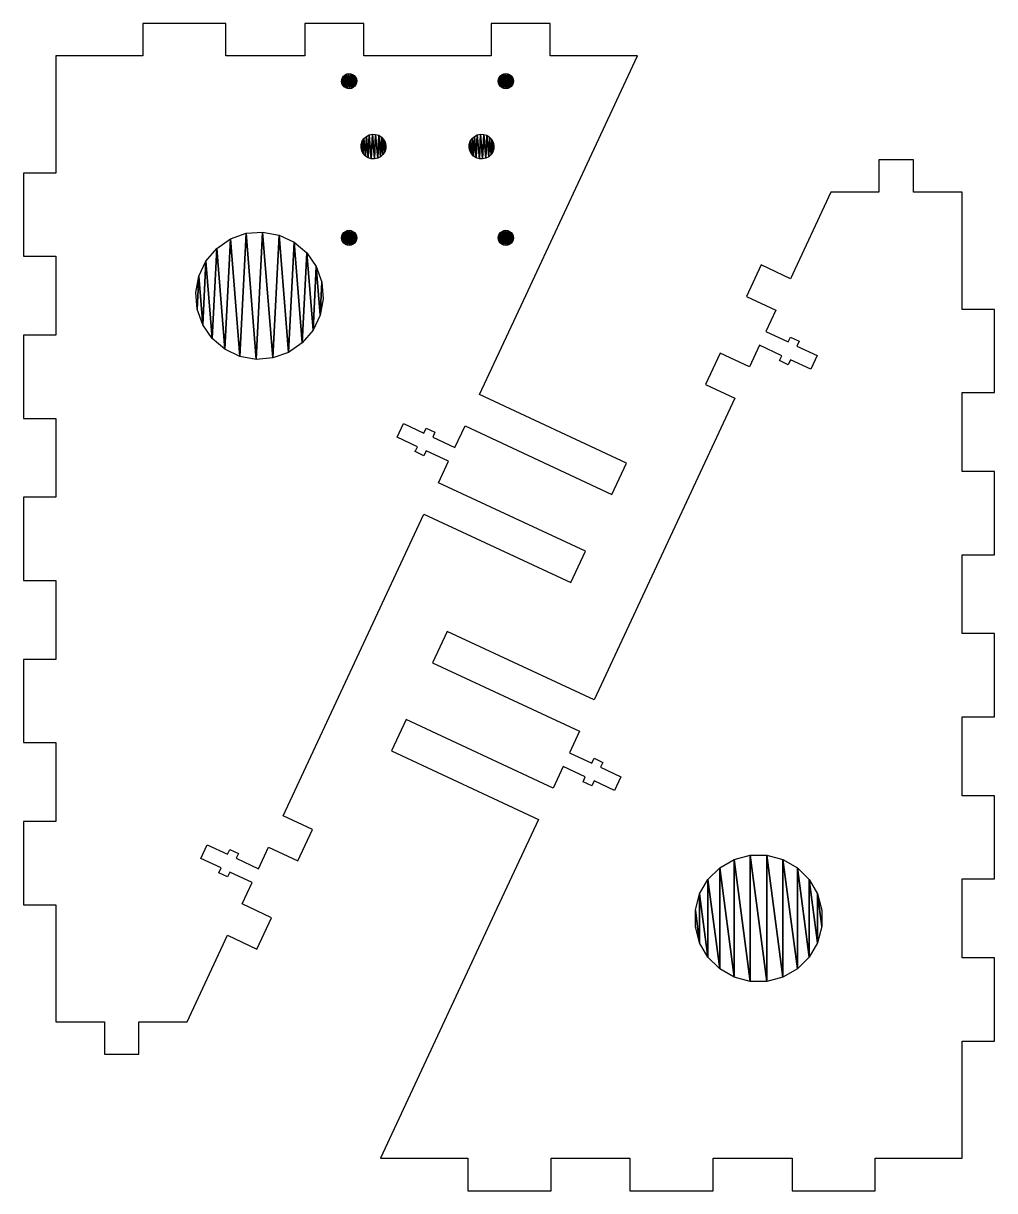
# Model space of a CAD drawing. Header units: metres. Extents: x -935 to 1842, y -1273 to 224.
# Drawn here: x -92.4 to 87.4, y 7.6 to 223.6 of the extents above; entities that cross this region are included whole.
import ezdxf

# ---------------------------------------------------------------- set-up
doc = ezdxf.new("R2010")
doc.units = ezdxf.units.M

msp = doc.modelspace()

# ---------------------------------------------------------------- linework, layer by layer
at = {"layer": 'Group#6'}
for p, q in [((-70.27, 223.61), (-70.27, 217.61)), ((-54.87, 223.61), (-70.27, 223.61)), ((-54.87, 217.61), (-54.87, 223.61)), ((-40.27, 223.61), (-40.27, 217.61)), ((-29.37, 223.61), (-40.27, 223.61)), ((-29.37, 217.61), (-29.37, 223.61)), ((-5.77, 223.61), (-5.77, 217.61)), ((5.13, 223.61), (-5.77, 223.61)), ((5.13, 217.61), (5.13, 223.61)), ((-86.37, 217.61), (-86.37, 195.91)), ((-70.27, 217.61), (-86.37, 217.61)), ((-40.27, 217.61), (-54.87, 217.61)), ((-5.77, 217.61), (-29.37, 217.61)), ((21.32, 217.61), (5.13, 217.61)), ((10.33, 194.05), (21.32, 217.61)), ((-92.37, 195.91), (-92.37, 180.51)), ((-86.37, 195.91), (-92.37, 195.91)), ((0.19, 172.3), (10.33, 194.05)), ((-92.37, 180.51), (-86.37, 180.51)), ((-86.37, 180.51), (-86.37, 165.91)), ((-7.93, 154.9), (0.19, 172.3)), ((-92.37, 165.91), (-92.37, 150.51)), ((-86.37, 165.91), (-92.37, 165.91)), ((19.26, 142.22), (-7.93, 154.9)), ((-92.37, 150.51), (-86.37, 150.51)), ((-86.37, 150.51), (-86.37, 135.91)), ((-23.19, 147.01), (-22.01, 149.55)), ((-22.01, 149.55), (-18.25, 147.79)), ((-12.49, 145.11), (-10.63, 149.1)), ((-10.63, 149.1), (16.56, 136.42)), ((-19.43, 145.26), (-23.19, 147.01)), ((-18.25, 147.79), (-17.82, 148.7)), ((-17.82, 148.7), (-16.19, 147.94)), ((-16.19, 147.94), (-16.61, 147.03)), ((-16.61, 147.03), (-12.49, 145.11)), ((-19.85, 144.35), (-19.43, 145.26)), ((-19.85, 144.35), (-19.96, 144.4)), ((-18.22, 143.59), (-19.85, 144.35)), ((-17.8, 144.5), (-18.22, 143.59)), ((-13.67, 142.57), (-17.8, 144.5)), ((-15.53, 138.59), (-13.67, 142.57)), ((16.56, 136.42), (19.26, 142.22)), ((11.66, 125.91), (-15.53, 138.59)), ((-92.37, 135.91), (-92.37, 120.51)), ((-86.37, 135.91), (-92.37, 135.91)), ((-44.27, 76.95), (-18.24, 132.79)), ((-18.24, 132.79), (8.95, 120.11)), ((8.95, 120.11), (11.66, 125.91)), ((-92.37, 120.51), (-86.37, 120.51)), ((-86.37, 120.51), (-86.37, 105.91)), ((-92.37, 105.91), (-92.37, 90.51)), ((-86.37, 105.91), (-92.37, 105.91)), ((-92.37, 90.51), (-86.37, 90.51)), ((-86.37, 90.51), (-86.37, 75.91)), ((-86.37, 75.91), (-92.37, 75.91)), ((-92.37, 75.91), (-92.37, 60.51)), ((-38.84, 74.42), (-44.27, 76.95)), ((-41.54, 68.62), (-38.84, 74.42)), ((-59.54, 69.06), (-58.35, 71.6)), ((-58.35, 71.6), (-54.59, 69.85)), ((-54.59, 69.85), (-54.17, 70.75)), ((-54.17, 70.75), (-52.54, 69.99)), ((-52.54, 69.99), (-52.96, 69.09)), ((-48.84, 67.16), (-46.98, 71.15)), ((-46.98, 71.15), (-41.54, 68.62)), ((-55.78, 67.31), (-59.54, 69.06)), ((-56.2, 66.4), (-55.78, 67.31)), ((-52.96, 69.09), (-48.84, 67.16)), ((-54.57, 65.64), (-56.2, 66.4)), ((-54.15, 66.55), (-54.57, 65.64)), ((-50.02, 64.63), (-54.15, 66.55)), ((-51.88, 60.64), (-50.02, 64.63)), ((-92.37, 60.51), (-86.37, 60.51)), ((-86.37, 60.51), (-86.37, 38.85)), ((-46.44, 58.1), (-51.88, 60.64)), ((-49.15, 52.3), (-46.44, 58.1)), ((-62.04, 38.85), (-54.59, 54.84)), ((-54.59, 54.84), (-49.15, 52.3)), ((-86.37, 38.85), (-77.37, 38.85)), ((-77.37, 38.85), (-77.37, 32.85)), ((-70.97, 38.85), (-62.04, 38.85)), ((-70.97, 32.85), (-70.97, 38.85)), ((-77.37, 32.85), (-70.97, 32.85))]:
    msp.add_line(p, q, dxfattribs=at)
at = {"layer": 'Group#7'}
for p, q in [((72.39, 198.34), (65.99, 198.34)), ((65.99, 198.34), (65.99, 192.34)), ((72.39, 192.34), (72.39, 198.34)), ((57.07, 192.34), (49.61, 176.36)), ((65.99, 192.34), (57.07, 192.34)), ((81.39, 192.34), (72.39, 192.34)), ((81.39, 170.68), (81.39, 192.34)), ((44.17, 178.89), (41.47, 173.09)), ((49.61, 176.36), (44.17, 178.89)), ((41.47, 173.09), (46.91, 170.56)), ((87.39, 170.68), (81.39, 170.68)), ((87.39, 155.28), (87.39, 170.68)), ((46.91, 170.56), (45.05, 166.57)), ((45.05, 166.57), (49.17, 164.65)), ((49.17, 164.65), (49.59, 165.55)), ((49.59, 165.55), (51.23, 164.79)), ((51.23, 164.79), (50.8, 163.88)), ((36.57, 162.58), (33.86, 156.78)), ((42, 160.04), (36.57, 162.58)), ((43.86, 164.03), (42, 160.04)), ((47.99, 162.11), (43.86, 164.03)), ((47.57, 161.2), (47.99, 162.11)), ((50.8, 163.88), (54.56, 162.13)), ((54.56, 162.13), (53.38, 159.59)), ((49.2, 160.44), (47.57, 161.2)), ((49.62, 161.35), (49.2, 160.44)), ((53.38, 159.59), (49.62, 161.35)), ((33.86, 156.78), (39.3, 154.24)), ((39.3, 154.24), (13.27, 98.41)), ((81.39, 140.68), (81.39, 155.28)), ((81.39, 155.28), (87.39, 155.28)), ((87.39, 140.68), (81.39, 140.68)), ((87.39, 125.28), (87.39, 140.68)), ((81.39, 110.68), (81.39, 125.28)), ((81.39, 125.28), (87.39, 125.28)), ((-13.92, 111.09), (-16.63, 105.29)), ((13.27, 98.41), (-13.92, 111.09)), ((87.39, 110.68), (81.39, 110.68)), ((87.39, 95.28), (87.39, 110.68)), ((-16.63, 105.29), (10.56, 92.61)), ((81.39, 95.28), (87.39, 95.28)), ((81.39, 80.68), (81.39, 95.28)), ((-21.53, 94.78), (-24.24, 88.98)), ((5.66, 82.1), (-21.53, 94.78)), ((10.56, 92.61), (8.7, 88.62)), ((-24.24, 88.98), (2.95, 76.3)), ((8.7, 88.62), (12.82, 86.7)), ((12.82, 86.7), (13.25, 87.61)), ((13.25, 87.61), (14.88, 86.85)), ((14.88, 86.85), (14.46, 85.94)), ((7.52, 86.08), (5.66, 82.1)), ((11.64, 84.16), (7.52, 86.08)), ((14.46, 85.94), (18.22, 84.19)), ((11.22, 83.26), (11.64, 84.16)), ((12.85, 82.49), (11.22, 83.26)), ((13.27, 83.4), (12.85, 82.49)), ((17.03, 81.65), (13.27, 83.4)), ((18.22, 84.19), (17.03, 81.65)), ((87.39, 80.68), (81.39, 80.68)), ((87.39, 65.28), (87.39, 80.68)), ((2.95, 76.3), (-5.16, 58.89)), ((81.39, 65.28), (87.39, 65.28)), ((81.39, 50.68), (81.39, 65.28)), ((-5.16, 58.89), (-15.3, 37.14)), ((87.39, 50.68), (81.39, 50.68)), ((87.39, 35.28), (87.39, 50.68)), ((-15.3, 37.14), (-26.29, 13.58)), ((81.39, 13.58), (81.39, 35.28)), ((81.39, 35.28), (87.39, 35.28)), ((-26.29, 13.58), (-10.11, 13.58)), ((-10.11, 13.58), (-10.11, 7.58)), ((5.29, 7.58), (5.29, 13.58)), ((5.29, 13.58), (19.89, 13.58)), ((19.89, 13.58), (19.89, 7.58)), ((35.29, 7.58), (35.29, 13.58)), ((35.29, 13.58), (49.89, 13.58)), ((49.89, 13.58), (49.89, 7.58)), ((65.29, 7.58), (65.29, 13.58)), ((65.29, 13.58), (81.39, 13.58)), ((-10.11, 7.58), (5.29, 7.58)), ((19.89, 7.58), (35.29, 7.58)), ((49.89, 7.58), (65.29, 7.58))]:
    msp.add_line(p, q, dxfattribs=at)

# ---------------------------------------------------------------- meshes
at = {"layer": 'Group#6'}
mesh = msp.add_polyface(dxfattribs=at)
corners = [(-33.44, 213.2), (-33.4, 212.48), (-33.46, 212.83), (-33.32, 213.54), (-33.24, 212.15), (-33.11, 213.84), (-33, 211.87), (-32.83, 214.08), (-32.7, 211.66), (-32.5, 214.24), (-32.36, 211.54), (-32.14, 214.31), (-31.99, 211.51), (-31.78, 214.28), (-31.63, 211.58), (-31.44, 214.16), (-31.3, 211.74), (-31.13, 213.95), (-31.03, 211.98), (-30.9, 213.67), (-30.82, 212.28), (-30.74, 213.35), (-30.7, 212.62), (-30.67, 212.99)]
mesh.append_faces([[corners[k] for k in face] for face in [(0, 1, 2), (22, 21, 23)]], dxfattribs={"vtx0": -1})
mesh.append_faces([[corners[k] for k in face] for face in [(1, 3, 4), (4, 5, 6), (6, 7, 8), (8, 9, 10), (10, 11, 12), (12, 13, 14), (14, 15, 16), (16, 17, 18), (18, 19, 20), (20, 21, 22)]], dxfattribs={"vtx0": -1, "vtx1": -1})
mesh.append_faces([[corners[k] for k in face] for face in [(1, 0, 3), (4, 3, 5), (6, 5, 7), (8, 7, 9), (10, 9, 11), (12, 11, 13), (14, 13, 15), (16, 15, 17), (18, 17, 19), (20, 19, 21)]], dxfattribs={"vtx0": -1, "vtx2": -1})
mesh = msp.add_polyface(dxfattribs=at)
corners = [(-4.42, 213.27), (-4.42, 212.55), (-4.47, 212.91), (-4.28, 213.61), (-4.28, 212.21), (-4.06, 211.92), (-4.06, 213.9), (-3.77, 214.12), (-3.77, 211.7), (-3.43, 211.56), (-3.43, 214.26), (-3.07, 214.31), (-3.07, 211.51), (-2.71, 214.26), (-2.71, 211.56), (-2.37, 214.12), (-2.37, 211.7), (-2.08, 211.92), (-2.08, 213.9), (-1.86, 212.21), (-1.86, 213.61), (-1.72, 213.27), (-1.72, 212.55), (-1.67, 212.91)]
mesh.append_faces([[corners[k] for k in face] for face in [(0, 1, 2), (22, 21, 23)]], dxfattribs={"vtx0": -1})
mesh.append_faces([[corners[k] for k in face] for face in [(1, 3, 4), (4, 3, 5), (5, 7, 8), (8, 7, 9), (9, 11, 12), (12, 13, 14), (14, 15, 16), (16, 15, 17), (17, 18, 19), (19, 21, 22)]], dxfattribs={"vtx0": -1, "vtx1": -1})
mesh.append_faces([[corners[k] for k in face] for face in [(1, 0, 3), (5, 3, 6), (5, 6, 7), (9, 7, 10), (9, 10, 11), (12, 11, 13), (14, 13, 15), (17, 15, 18), (19, 18, 20), (19, 20, 21)]], dxfattribs={"vtx0": -1, "vtx2": -1})
mesh = msp.add_polyface(dxfattribs=at)
corners = [(-29.83, 201.21), (-29.73, 200.02), (-29.86, 200.61), (-29.65, 201.78), (-29.45, 199.49), (-29.33, 202.29), (-29.05, 199.05), (-28.89, 202.69), (-28.54, 198.73), (-28.35, 202.97), (-27.97, 198.55), (-27.77, 203.1), (-27.37, 198.52), (-27.17, 203.07), (-26.78, 198.65), (-26.6, 202.89), (-26.25, 198.93), (-26.09, 202.57), (-25.81, 199.33), (-25.69, 202.13), (-25.49, 199.84), (-25.41, 201.6), (-25.31, 200.41), (-25.28, 201.01)]
mesh.append_faces([[corners[k] for k in face] for face in [(0, 1, 2), (22, 21, 23)]], dxfattribs={"vtx0": -1})
mesh.append_faces([[corners[k] for k in face] for face in [(1, 3, 4), (4, 5, 6), (6, 7, 8), (8, 9, 10), (10, 11, 12), (12, 13, 14), (14, 15, 16), (16, 17, 18), (18, 19, 20), (20, 21, 22)]], dxfattribs={"vtx0": -1, "vtx1": -1})
mesh.append_faces([[corners[k] for k in face] for face in [(1, 0, 3), (4, 3, 5), (6, 5, 7), (8, 7, 9), (10, 9, 11), (12, 11, 13), (14, 13, 15), (16, 15, 17), (18, 17, 19), (20, 19, 21)]], dxfattribs={"vtx0": -1, "vtx2": -1})
mesh = msp.add_polyface(dxfattribs=at)
corners = [(-9.83, 201.21), (-9.73, 200.02), (-9.86, 200.61), (-9.65, 201.78), (-9.45, 199.49), (-9.33, 202.29), (-9.05, 199.05), (-8.89, 202.69), (-8.54, 198.73), (-8.35, 202.97), (-7.97, 198.55), (-7.77, 203.1), (-7.37, 198.52), (-7.17, 203.07), (-6.78, 198.65), (-6.6, 202.89), (-6.25, 198.93), (-6.09, 202.57), (-5.81, 199.33), (-5.69, 202.13), (-5.49, 199.84), (-5.41, 201.6), (-5.31, 200.41), (-5.28, 201.01)]
mesh.append_faces([[corners[k] for k in face] for face in [(0, 1, 2), (22, 21, 23)]], dxfattribs={"vtx0": -1})
mesh.append_faces([[corners[k] for k in face] for face in [(1, 3, 4), (4, 5, 6), (6, 7, 8), (8, 9, 10), (10, 11, 12), (12, 13, 14), (14, 15, 16), (16, 17, 18), (18, 19, 20), (20, 21, 22)]], dxfattribs={"vtx0": -1, "vtx1": -1})
mesh.append_faces([[corners[k] for k in face] for face in [(1, 0, 3), (4, 3, 5), (6, 5, 7), (8, 7, 9), (10, 9, 11), (12, 11, 13), (14, 13, 15), (16, 15, 17), (18, 17, 19), (20, 19, 21)]], dxfattribs={"vtx0": -1, "vtx2": -1})
mesh = msp.add_polyface(dxfattribs=at)
corners = [(-59.9, 176.83), (-60.2, 170.73), (-60.45, 173.8), (-59.17, 167.83), (-58.58, 179.61), (-57.42, 165.3), (-56.58, 181.96), (-55.07, 163.3), (-54.05, 183.71), (-52.29, 161.98), (-51.15, 184.75), (-49.26, 161.43), (-48.08, 184.99), (-46.19, 161.68), (-45.05, 184.44), (-43.29, 162.71), (-42.27, 183.12), (-40.75, 164.46), (-39.92, 181.13), (-38.76, 166.81), (-38.17, 178.59), (-37.44, 169.59), (-37.13, 175.69), (-36.88, 172.62)]
mesh.append_faces([[corners[k] for k in face] for face in [(0, 1, 2), (21, 22, 23)]], dxfattribs={"vtx0": -1})
mesh.append_faces([[corners[k] for k in face] for face in [(1, 0, 3), (3, 4, 5), (5, 6, 7), (7, 8, 9), (9, 10, 11), (11, 12, 13), (13, 14, 15), (15, 16, 17), (17, 18, 19), (19, 20, 21)]], dxfattribs={"vtx0": -1, "vtx1": -1})
mesh.append_faces([[corners[k] for k in face] for face in [(3, 0, 4), (5, 4, 6), (7, 6, 8), (9, 8, 10), (11, 10, 12), (13, 12, 14), (15, 14, 16), (17, 16, 18), (19, 18, 20), (21, 20, 22)]], dxfattribs={"vtx0": -1, "vtx2": -1})
mesh = msp.add_polyface(dxfattribs=at)
corners = [(-33.42, 184.27), (-33.42, 183.55), (-33.47, 183.91), (-33.28, 183.21), (-33.28, 184.61), (-33.06, 184.9), (-33.06, 182.92), (-32.77, 182.7), (-32.77, 185.12), (-32.43, 185.26), (-32.43, 182.56), (-32.07, 185.31), (-32.07, 182.51), (-31.71, 185.26), (-31.71, 182.56), (-31.37, 182.7), (-31.37, 185.12), (-31.08, 182.92), (-31.08, 184.9), (-30.86, 184.61), (-30.86, 183.21), (-30.72, 183.55), (-30.72, 184.27), (-30.67, 183.91)]
mesh.append_faces([[corners[k] for k in face] for face in [(0, 1, 2), (21, 22, 23)]], dxfattribs={"vtx0": -1})
mesh.append_faces([[corners[k] for k in face] for face in [(1, 0, 3), (3, 5, 6), (6, 5, 7), (7, 9, 10), (10, 11, 12), (12, 13, 14), (14, 13, 15), (15, 16, 17), (17, 19, 20), (20, 19, 21)]], dxfattribs={"vtx0": -1, "vtx1": -1})
mesh.append_faces([[corners[k] for k in face] for face in [(3, 0, 4), (3, 4, 5), (7, 5, 8), (7, 8, 9), (10, 9, 11), (12, 11, 13), (15, 13, 16), (17, 16, 18), (17, 18, 19), (21, 19, 22)]], dxfattribs={"vtx0": -1, "vtx2": -1})
mesh = msp.add_polyface(dxfattribs=at)
corners = [(-4.42, 184.27), (-4.42, 183.55), (-4.47, 183.91), (-4.28, 184.61), (-4.28, 183.21), (-4.06, 184.9), (-4.06, 182.92), (-3.77, 185.12), (-3.77, 182.7), (-3.43, 185.26), (-3.43, 182.56), (-3.07, 185.31), (-3.07, 182.51), (-2.71, 185.26), (-2.71, 182.56), (-2.37, 185.12), (-2.37, 182.7), (-2.08, 184.9), (-2.08, 182.92), (-1.86, 183.21), (-1.86, 184.61), (-1.72, 184.27), (-1.72, 183.55), (-1.67, 183.91)]
mesh.append_faces([[corners[k] for k in face] for face in [(0, 1, 2), (22, 21, 23)]], dxfattribs={"vtx0": -1})
mesh.append_faces([[corners[k] for k in face] for face in [(1, 3, 4), (4, 5, 6), (6, 7, 8), (8, 9, 10), (10, 11, 12), (12, 13, 14), (14, 15, 16), (16, 17, 18), (18, 17, 19), (19, 21, 22)]], dxfattribs={"vtx0": -1, "vtx1": -1})
mesh.append_faces([[corners[k] for k in face] for face in [(1, 0, 3), (4, 3, 5), (6, 5, 7), (8, 7, 9), (10, 9, 11), (12, 11, 13), (14, 13, 15), (16, 15, 17), (19, 17, 20), (19, 20, 21)]], dxfattribs={"vtx0": -1, "vtx2": -1})
at = {"layer": 'Group#7'}
mesh = msp.add_polyface(dxfattribs=at)
corners = [(32, 59.52), (32.79, 53.47), (32, 56.44), (32.79, 62.5), (34.33, 50.8), (34.33, 65.17), (36.51, 48.62), (36.51, 67.35), (39.18, 47.08), (39.18, 68.89), (42.15, 46.29), (42.15, 69.68), (45.23, 46.29), (45.23, 69.68), (48.21, 47.08), (48.21, 68.89), (50.88, 48.62), (50.88, 67.35), (53.05, 50.8), (53.05, 65.17), (54.59, 53.47), (54.59, 62.5), (55.39, 56.44), (55.39, 59.52)]
mesh.append_faces([[corners[k] for k in face] for face in [(0, 1, 2), (22, 21, 23)]], dxfattribs={"vtx0": -1})
mesh.append_faces([[corners[k] for k in face] for face in [(1, 3, 4), (4, 5, 6), (6, 7, 8), (8, 9, 10), (10, 11, 12), (12, 13, 14), (14, 15, 16), (16, 17, 18), (18, 19, 20), (20, 21, 22)]], dxfattribs={"vtx0": -1, "vtx1": -1})
mesh.append_faces([[corners[k] for k in face] for face in [(1, 0, 3), (4, 3, 5), (6, 5, 7), (8, 7, 9), (10, 9, 11), (12, 11, 13), (14, 13, 15), (16, 15, 17), (18, 17, 19), (20, 19, 21)]], dxfattribs={"vtx0": -1, "vtx2": -1})

doc.saveas('drawing.dxf')
